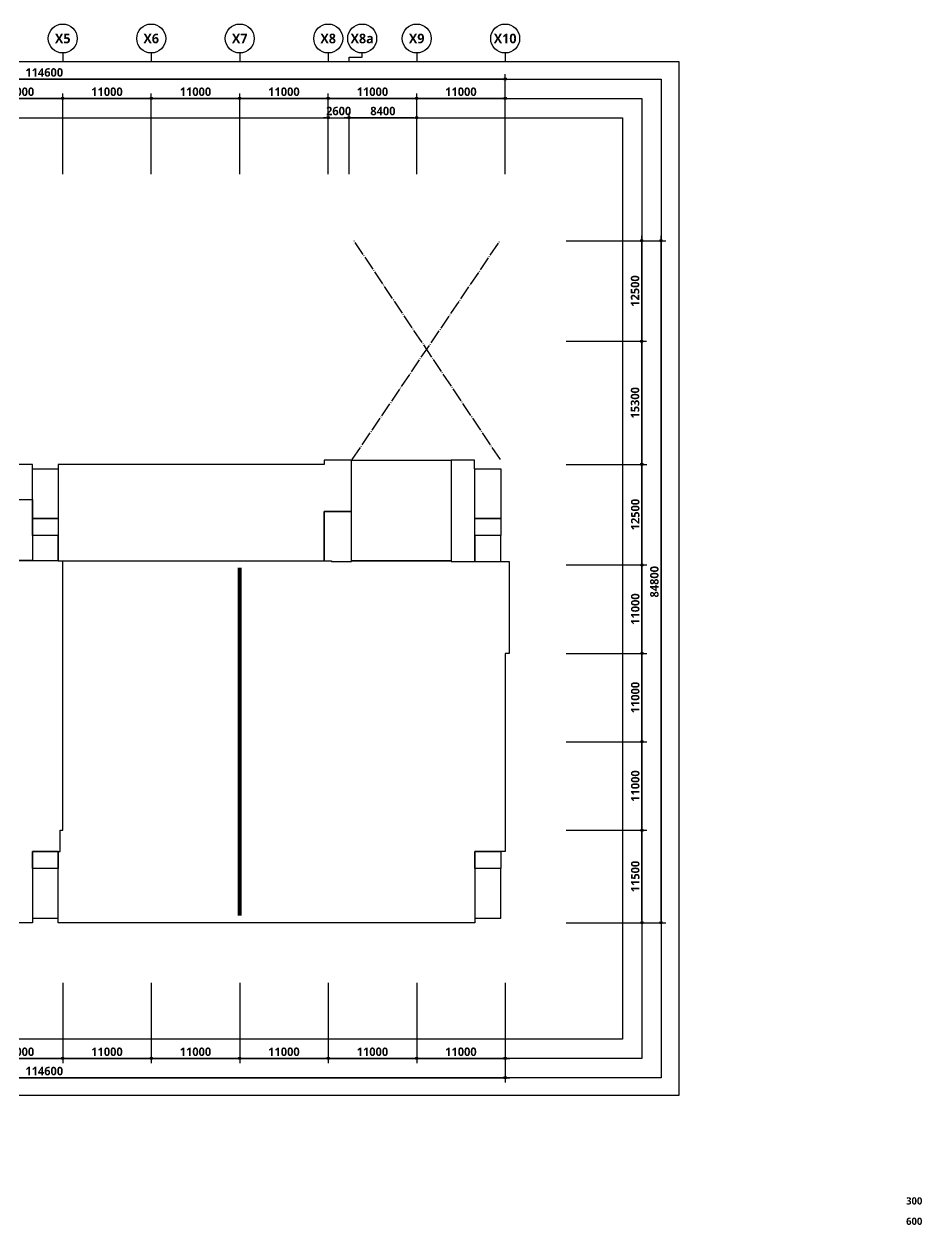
# Model space of a CAD drawing. Header units: millimetres. Extents: x -5354 to 997967, y -1313401 to 249081.
# Drawn here: x 358275 to 469903, y -944305 to -794976 of the extents above; entities that cross this region are included whole.
import ezdxf
from ezdxf.enums import TextEntityAlignment as Align

# ---------------------------------------------------------------- set-up
doc = ezdxf.new("R2010")
doc.units = ezdxf.units.MM
doc.header["$LTSCALE"] = 300
doc.header["$MEASUREMENT"] = 0
doc.header["$PDSIZE"] = -10
doc.linetypes.add('STD_SHAFT', pattern=[7.3, 6, -0.5, 0.3, -0.5])
doc.layers.get('0').update_dxf_attribs({"linetype": 'CONTINUOUS'})
doc.layers.get('Defpoints').update_dxf_attribs({"color": 153, "linetype": 'CONTINUOUS'})
for name, color, linetype in [('A-ANNO-TEXT1', 7, 'CONTINUOUS'), ('A-ANNO-TITL', 7, 'CONTINUOUS'), ('A-FLOR-OPEN-BELO', 6, 'STD_SHAFT'), ('A-ST-AXIS-BUB', 7, 'CONTINUOUS'), ('A-ST-AXIS-DIM', 7, 'CONTINUOUS'), ('ILDO_Cosinus Joint', 20, 'CONTINUOUS')]:
    doc.layers.add(name, color=color, linetype=linetype)
doc.layers.add('Defpoint', color=161, linetype='CONTINUOUS', plot=False)
doc.layers.add('면적', color=210, linetype='CONTINUOUS', plot=False)
doc.styles.add('SH_대대리576', font='')
doc.styles.get('SH_대대리576').set_extended_font_data('NanumGothic', bold=True)
doc.dimstyles.new('SHP 600', dxfattribs={"dimscale": 300, "dimtxt": 3.5, "dimasz": 1, "dimexe": 2, "dimexo": 2, "dimgap": 1, "dimtad": 1, "dimdec": 0, "dimzin": 0, "dimdsep": 46, "dimtxsty": 'SH_대대리576', "dimblk": 'DIMDOT', "dimcen": 0.09, "dimclrt": 3, "dimadec": 0, "dimazin": 1, "dimtfac": 1, "dimtdec": 0, "dimtix": 1, "dimtmove": 2, "dimatfit": 0, "dimldrblk": 'DIMDOT', "dimfxl": 1, "dimtolj": 1, "dimtzin": 0, "dimarcsym": 0})

# ---------------------------------------------------------------- blocks, each defined once
blk = doc.blocks.new('DIMDOT')
at = {"color": 0}
blk.add_line((-2, 0), (2, 0), dxfattribs=at)
for radius in [0.5, 0.25]:
    blk.add_circle((0, 0), radius, dxfattribs=at)
blk = doc.blocks.new('*D779')
at = {"layer": 'A-ST-AXIS-DIM', "color": 0, "lineweight": -2, "transparency": 16777216}
for p, q in [((303487, -813626), (303487, -801226)), ((417787, -801826), (303787, -801826)), ((418087, -813626), (418087, -801226))]:
    blk.add_line(p, q, dxfattribs=at)
at = {"layer": 'Defpoints', "color": 0, "transparency": 16777216}
for p in [(303487, -801826), (303487, -814226), (418087, -814226)]:
    blk.add_point(p, dxfattribs=at)
at = {"layer": 'A-ST-AXIS-DIM', "color": 0, "lineweight": -2, "transparency": 16777216, "xscale": 300, "yscale": 300, "zscale": 300, "rotation": 180}
blk.add_blockref('DIMDOT', (303487, -801826), dxfattribs=at)
at = {"layer": 'A-ST-AXIS-DIM', "color": 0, "lineweight": -2, "transparency": 16777216, "xscale": 300, "yscale": 300, "zscale": 300}
blk.add_blockref('DIMDOT', (418087, -801826), dxfattribs=at)
at = {"layer": 'A-ST-AXIS-DIM', "color": 3, "transparency": 16777216, "insert": (360787, -801001), "char_height": 1050, "attachment_point": 5, "style": 'SH_대대리576'}
blk.add_mtext('\\A1;114600', dxfattribs=at)
blk = doc.blocks.new('*D763')
at = {"layer": 'A-ST-AXIS-DIM', "color": 0, "lineweight": -2, "transparency": 16777216}
for p, q in [((352087, -813626), (352087, -803626)), ((362787, -804226), (352387, -804226)), ((363087, -813626), (363087, -803626))]:
    blk.add_line(p, q, dxfattribs=at)
at = {"layer": 'Defpoints', "color": 0, "transparency": 16777216}
for p in [(352087, -804226), (352087, -814226), (363087, -814226)]:
    blk.add_point(p, dxfattribs=at)
at = {"layer": 'A-ST-AXIS-DIM', "color": 0, "lineweight": -2, "transparency": 16777216, "xscale": 300, "yscale": 300, "zscale": 300, "rotation": 180}
blk.add_blockref('DIMDOT', (352087, -804226), dxfattribs=at)
at = {"layer": 'A-ST-AXIS-DIM', "color": 0, "lineweight": -2, "transparency": 16777216, "xscale": 300, "yscale": 300, "zscale": 300}
blk.add_blockref('DIMDOT', (363087, -804226), dxfattribs=at)
at = {"layer": 'A-ST-AXIS-DIM', "color": 3, "transparency": 16777216, "insert": (357587, -803401), "char_height": 1050, "attachment_point": 5, "style": 'SH_대대리576'}
blk.add_mtext('\\A1;11000', dxfattribs=at)
blk = doc.blocks.new('*D762')
at = {"layer": 'A-ST-AXIS-DIM', "color": 0, "lineweight": -2, "transparency": 16777216}
for p, q in [((363087, -813626), (363087, -803626)), ((373787, -804226), (363387, -804226)), ((374087, -813626), (374087, -803626))]:
    blk.add_line(p, q, dxfattribs=at)
at = {"layer": 'Defpoints', "color": 0, "transparency": 16777216}
for p in [(363087, -804226), (363087, -814226), (374087, -814226)]:
    blk.add_point(p, dxfattribs=at)
at = {"layer": 'A-ST-AXIS-DIM', "color": 0, "lineweight": -2, "transparency": 16777216, "xscale": 300, "yscale": 300, "zscale": 300, "rotation": 180}
blk.add_blockref('DIMDOT', (363087, -804226), dxfattribs=at)
at = {"layer": 'A-ST-AXIS-DIM', "color": 0, "lineweight": -2, "transparency": 16777216, "xscale": 300, "yscale": 300, "zscale": 300}
blk.add_blockref('DIMDOT', (374087, -804226), dxfattribs=at)
at = {"layer": 'A-ST-AXIS-DIM', "color": 3, "transparency": 16777216, "insert": (368587, -803401), "char_height": 1050, "attachment_point": 5, "style": 'SH_대대리576'}
blk.add_mtext('\\A1;11000', dxfattribs=at)
blk = doc.blocks.new('*D761')
at = {"layer": 'A-ST-AXIS-DIM', "color": 0, "lineweight": -2, "transparency": 16777216}
for p, q in [((374087, -813626), (374087, -803626)), ((384787, -804226), (374387, -804226)), ((385087, -813626), (385087, -803626))]:
    blk.add_line(p, q, dxfattribs=at)
at = {"layer": 'Defpoints', "color": 0, "transparency": 16777216}
for p in [(374087, -804226), (374087, -814226), (385087, -814226)]:
    blk.add_point(p, dxfattribs=at)
at = {"layer": 'A-ST-AXIS-DIM', "color": 0, "lineweight": -2, "transparency": 16777216, "xscale": 300, "yscale": 300, "zscale": 300, "rotation": 180}
blk.add_blockref('DIMDOT', (374087, -804226), dxfattribs=at)
at = {"layer": 'A-ST-AXIS-DIM', "color": 0, "lineweight": -2, "transparency": 16777216, "xscale": 300, "yscale": 300, "zscale": 300}
blk.add_blockref('DIMDOT', (385087, -804226), dxfattribs=at)
at = {"layer": 'A-ST-AXIS-DIM', "color": 3, "transparency": 16777216, "insert": (379587, -803401), "char_height": 1050, "attachment_point": 5, "style": 'SH_대대리576'}
blk.add_mtext('\\A1;11000', dxfattribs=at)
blk = doc.blocks.new('*D760')
at = {"layer": 'A-ST-AXIS-DIM', "color": 0, "lineweight": -2, "transparency": 16777216}
for p, q in [((385087, -813626), (385087, -803626)), ((395787, -804226), (385387, -804226)), ((396087, -813626), (396087, -803626))]:
    blk.add_line(p, q, dxfattribs=at)
at = {"layer": 'Defpoints', "color": 0, "transparency": 16777216}
for p in [(385087, -804226), (385087, -814226), (396087, -814226)]:
    blk.add_point(p, dxfattribs=at)
at = {"layer": 'A-ST-AXIS-DIM', "color": 0, "lineweight": -2, "transparency": 16777216, "xscale": 300, "yscale": 300, "zscale": 300, "rotation": 180}
blk.add_blockref('DIMDOT', (385087, -804226), dxfattribs=at)
at = {"layer": 'A-ST-AXIS-DIM', "color": 0, "lineweight": -2, "transparency": 16777216, "xscale": 300, "yscale": 300, "zscale": 300}
blk.add_blockref('DIMDOT', (396087, -804226), dxfattribs=at)
at = {"layer": 'A-ST-AXIS-DIM', "color": 3, "transparency": 16777216, "insert": (390587, -803401), "char_height": 1050, "attachment_point": 5, "style": 'SH_대대리576'}
blk.add_mtext('\\A1;11000', dxfattribs=at)
blk = doc.blocks.new('*D759')
at = {"layer": 'A-ST-AXIS-DIM', "color": 0, "lineweight": -2, "transparency": 16777216}
for p, q in [((396087, -813626), (396087, -803626)), ((406787, -804226), (396387, -804226)), ((407087, -813626), (407087, -803626))]:
    blk.add_line(p, q, dxfattribs=at)
at = {"layer": 'Defpoints', "color": 0, "transparency": 16777216}
for p in [(396087, -804226), (396087, -814226), (407087, -814226)]:
    blk.add_point(p, dxfattribs=at)
at = {"layer": 'A-ST-AXIS-DIM', "color": 0, "lineweight": -2, "transparency": 16777216, "xscale": 300, "yscale": 300, "zscale": 300, "rotation": 180}
blk.add_blockref('DIMDOT', (396087, -804226), dxfattribs=at)
at = {"layer": 'A-ST-AXIS-DIM', "color": 0, "lineweight": -2, "transparency": 16777216, "xscale": 300, "yscale": 300, "zscale": 300}
blk.add_blockref('DIMDOT', (407087, -804226), dxfattribs=at)
at = {"layer": 'A-ST-AXIS-DIM', "color": 3, "transparency": 16777216, "insert": (401587, -803401), "char_height": 1050, "attachment_point": 5, "style": 'SH_대대리576'}
blk.add_mtext('\\A1;11000', dxfattribs=at)
blk = doc.blocks.new('*D758')
at = {"layer": 'A-ST-AXIS-DIM', "color": 0, "lineweight": -2, "transparency": 16777216}
for p, q in [((407087, -813626), (407087, -803626)), ((417787, -804226), (407387, -804226)), ((418087, -813626), (418087, -803626))]:
    blk.add_line(p, q, dxfattribs=at)
at = {"layer": 'Defpoints', "color": 0, "transparency": 16777216}
for p in [(407087, -804226), (407087, -814226), (418087, -814226)]:
    blk.add_point(p, dxfattribs=at)
at = {"layer": 'A-ST-AXIS-DIM', "color": 0, "lineweight": -2, "transparency": 16777216, "xscale": 300, "yscale": 300, "zscale": 300, "rotation": 180}
blk.add_blockref('DIMDOT', (407087, -804226), dxfattribs=at)
at = {"layer": 'A-ST-AXIS-DIM', "color": 0, "lineweight": -2, "transparency": 16777216, "xscale": 300, "yscale": 300, "zscale": 300}
blk.add_blockref('DIMDOT', (418087, -804226), dxfattribs=at)
at = {"layer": 'A-ST-AXIS-DIM', "color": 3, "transparency": 16777216, "insert": (412587, -803401), "char_height": 1050, "attachment_point": 5, "style": 'SH_대대리576'}
blk.add_mtext('\\A1;11000', dxfattribs=at)
blk = doc.blocks.new('*D711')
at = {"layer": 'A-ST-AXIS-DIM', "color": 0, "lineweight": -2, "transparency": 16777216}
for p, q in [((425662, -821926), (435662, -821926)), ((435062, -834126), (435062, -822226)), ((425662, -834426), (435662, -834426))]:
    blk.add_line(p, q, dxfattribs=at)
at = {"layer": 'Defpoints', "color": 0, "transparency": 16777216}
for p in [(425062, -821926), (435062, -821926), (425062, -834426)]:
    blk.add_point(p, dxfattribs=at)
at = {"layer": 'A-ST-AXIS-DIM', "color": 0, "lineweight": -2, "transparency": 16777216, "xscale": 300, "yscale": 300, "zscale": 300}
for p, rotation in [((435062, -821926), 90), ((435062, -834426), 270)]:
    blk.add_blockref('DIMDOT', p, dxfattribs=dict(at, rotation=rotation))
at = {"layer": 'A-ST-AXIS-DIM', "color": 3, "transparency": 16777216, "insert": (434237, -828176), "char_height": 1050, "attachment_point": 5, "rotation": 90, "style": 'SH_대대리576'}
blk.add_mtext('\\A1;12500', dxfattribs=at)
blk = doc.blocks.new('*D710')
at = {"layer": 'A-ST-AXIS-DIM', "color": 0, "lineweight": -2, "transparency": 16777216}
for p, q in [((425662, -834426), (435662, -834426)), ((435062, -849426), (435062, -834726)), ((425662, -849726), (435662, -849726))]:
    blk.add_line(p, q, dxfattribs=at)
at = {"layer": 'Defpoints', "color": 0, "transparency": 16777216}
for p in [(425062, -834426), (435062, -834426), (425062, -849726)]:
    blk.add_point(p, dxfattribs=at)
at = {"layer": 'A-ST-AXIS-DIM', "color": 0, "lineweight": -2, "transparency": 16777216, "xscale": 300, "yscale": 300, "zscale": 300}
for p, rotation in [((435062, -834426), 90), ((435062, -849726), 270)]:
    blk.add_blockref('DIMDOT', p, dxfattribs=dict(at, rotation=rotation))
at = {"layer": 'A-ST-AXIS-DIM', "color": 3, "transparency": 16777216, "insert": (434237, -842076), "char_height": 1050, "attachment_point": 5, "rotation": 90, "style": 'SH_대대리576'}
blk.add_mtext('\\A1;15300', dxfattribs=at)
blk = doc.blocks.new('*D709')
at = {"layer": 'A-ST-AXIS-DIM', "color": 0, "lineweight": -2, "transparency": 16777216}
for p, q in [((425687, -849726), (435687, -849726)), ((435087, -861926), (435087, -850026)), ((425687, -862226), (435687, -862226))]:
    blk.add_line(p, q, dxfattribs=at)
at = {"layer": 'Defpoints', "color": 0, "transparency": 16777216}
for p in [(425087, -849726), (435087, -849726), (425087, -862226)]:
    blk.add_point(p, dxfattribs=at)
at = {"layer": 'A-ST-AXIS-DIM', "color": 0, "lineweight": -2, "transparency": 16777216, "xscale": 300, "yscale": 300, "zscale": 300}
for p, rotation in [((435087, -849726), 90), ((435087, -862226), 270)]:
    blk.add_blockref('DIMDOT', p, dxfattribs=dict(at, rotation=rotation))
at = {"layer": 'A-ST-AXIS-DIM', "color": 3, "transparency": 16777216, "insert": (434262, -855976), "char_height": 1050, "attachment_point": 5, "rotation": 90, "style": 'SH_대대리576'}
blk.add_mtext('\\A1;12500', dxfattribs=at)
blk = doc.blocks.new('*D708')
at = {"layer": 'A-ST-AXIS-DIM', "color": 0, "lineweight": -2, "transparency": 16777216}
for p, q in [((425687, -862226), (435687, -862226)), ((435087, -872926), (435087, -862526)), ((425687, -873226), (435687, -873226))]:
    blk.add_line(p, q, dxfattribs=at)
at = {"layer": 'Defpoints', "color": 0, "transparency": 16777216}
for p in [(425087, -862226), (435087, -862226), (425087, -873226)]:
    blk.add_point(p, dxfattribs=at)
at = {"layer": 'A-ST-AXIS-DIM', "color": 0, "lineweight": -2, "transparency": 16777216, "xscale": 300, "yscale": 300, "zscale": 300}
for p, rotation in [((435087, -862226), 90), ((435087, -873226), 270)]:
    blk.add_blockref('DIMDOT', p, dxfattribs=dict(at, rotation=rotation))
at = {"layer": 'A-ST-AXIS-DIM', "color": 3, "transparency": 16777216, "insert": (434262, -867726), "char_height": 1050, "attachment_point": 5, "rotation": 90, "style": 'SH_대대리576'}
blk.add_mtext('\\A1;11000', dxfattribs=at)
blk = doc.blocks.new('*D707')
at = {"layer": 'A-ST-AXIS-DIM', "color": 0, "lineweight": -2, "transparency": 16777216}
for p, q in [((425687, -873226), (435687, -873226)), ((435087, -883926), (435087, -873526)), ((425687, -884226), (435687, -884226))]:
    blk.add_line(p, q, dxfattribs=at)
at = {"layer": 'Defpoints', "color": 0, "transparency": 16777216}
for p in [(425087, -873226), (435087, -873226), (425087, -884226)]:
    blk.add_point(p, dxfattribs=at)
at = {"layer": 'A-ST-AXIS-DIM', "color": 0, "lineweight": -2, "transparency": 16777216, "xscale": 300, "yscale": 300, "zscale": 300}
for p, rotation in [((435087, -873226), 90), ((435087, -884226), 270)]:
    blk.add_blockref('DIMDOT', p, dxfattribs=dict(at, rotation=rotation))
at = {"layer": 'A-ST-AXIS-DIM', "color": 3, "transparency": 16777216, "insert": (434262, -878726), "char_height": 1050, "attachment_point": 5, "rotation": 90, "style": 'SH_대대리576'}
blk.add_mtext('\\A1;11000', dxfattribs=at)
blk = doc.blocks.new('*D706')
at = {"layer": 'A-ST-AXIS-DIM', "color": 0, "lineweight": -2, "transparency": 16777216}
for p, q in [((425687, -884226), (435687, -884226)), ((435087, -894926), (435087, -884526)), ((425687, -895226), (435687, -895226))]:
    blk.add_line(p, q, dxfattribs=at)
at = {"layer": 'Defpoints', "color": 0, "transparency": 16777216}
for p in [(425087, -884226), (435087, -884226), (425087, -895226)]:
    blk.add_point(p, dxfattribs=at)
at = {"layer": 'A-ST-AXIS-DIM', "color": 0, "lineweight": -2, "transparency": 16777216, "xscale": 300, "yscale": 300, "zscale": 300}
for p, rotation in [((435087, -884226), 90), ((435087, -895226), 270)]:
    blk.add_blockref('DIMDOT', p, dxfattribs=dict(at, rotation=rotation))
at = {"layer": 'A-ST-AXIS-DIM', "color": 3, "transparency": 16777216, "insert": (434262, -889726), "char_height": 1050, "attachment_point": 5, "rotation": 90, "style": 'SH_대대리576'}
blk.add_mtext('\\A1;11000', dxfattribs=at)
blk = doc.blocks.new('*D705')
at = {"layer": 'A-ST-AXIS-DIM', "color": 0, "lineweight": -2, "transparency": 16777216}
for p, q in [((425687, -895226), (435687, -895226)), ((435087, -906426), (435087, -895526)), ((425687, -906726), (435687, -906726))]:
    blk.add_line(p, q, dxfattribs=at)
at = {"layer": 'Defpoints', "color": 0, "transparency": 16777216}
for p in [(425087, -895226), (435087, -895226), (425087, -906726)]:
    blk.add_point(p, dxfattribs=at)
at = {"layer": 'A-ST-AXIS-DIM', "color": 0, "lineweight": -2, "transparency": 16777216, "xscale": 300, "yscale": 300, "zscale": 300}
for p, rotation in [((435087, -895226), 90), ((435087, -906726), 270)]:
    blk.add_blockref('DIMDOT', p, dxfattribs=dict(at, rotation=rotation))
at = {"layer": 'A-ST-AXIS-DIM', "color": 3, "transparency": 16777216, "insert": (434262, -900976), "char_height": 1050, "attachment_point": 5, "rotation": 90, "style": 'SH_대대리576'}
blk.add_mtext('\\A1;11500', dxfattribs=at)
blk = doc.blocks.new('*D704')
at = {"layer": 'A-ST-AXIS-DIM', "color": 0, "lineweight": -2, "transparency": 16777216}
for p, q in [((425687, -821926), (438062, -821926)), ((437462, -906426), (437462, -822226)), ((425687, -906726), (438062, -906726))]:
    blk.add_line(p, q, dxfattribs=at)
at = {"layer": 'Defpoints', "color": 0, "transparency": 16777216}
for p in [(425087, -821926), (437462, -821926), (425087, -906726)]:
    blk.add_point(p, dxfattribs=at)
at = {"layer": 'A-ST-AXIS-DIM', "color": 0, "lineweight": -2, "transparency": 16777216, "xscale": 300, "yscale": 300, "zscale": 300}
for p, rotation in [((437462, -821926), 90), ((437462, -906726), 270)]:
    blk.add_blockref('DIMDOT', p, dxfattribs=dict(at, rotation=rotation))
at = {"layer": 'A-ST-AXIS-DIM', "color": 3, "transparency": 16777216, "insert": (436637, -864326), "char_height": 1050, "attachment_point": 5, "rotation": 90, "style": 'SH_대대리576'}
blk.add_mtext('\\A1;84800', dxfattribs=at)
blk = doc.blocks.new('*D703')
at = {"layer": 'A-ST-AXIS-DIM', "color": 0, "lineweight": -2, "transparency": 16777216}
for p, q in [((407087, -914197), (407087, -924197)), ((418087, -914197), (418087, -924197)), ((407387, -923597), (417787, -923597))]:
    blk.add_line(p, q, dxfattribs=at)
at = {"layer": 'Defpoints', "color": 0, "transparency": 16777216}
for p in [(407087, -913597), (418087, -913597), (418087, -923597)]:
    blk.add_point(p, dxfattribs=at)
at = {"layer": 'A-ST-AXIS-DIM', "color": 0, "lineweight": -2, "transparency": 16777216, "xscale": 300, "yscale": 300, "zscale": 300, "rotation": 180}
blk.add_blockref('DIMDOT', (407087, -923597), dxfattribs=at)
at = {"layer": 'A-ST-AXIS-DIM', "color": 0, "lineweight": -2, "transparency": 16777216, "xscale": 300, "yscale": 300, "zscale": 300}
blk.add_blockref('DIMDOT', (418087, -923597), dxfattribs=at)
at = {"layer": 'A-ST-AXIS-DIM', "color": 3, "transparency": 16777216, "insert": (412587, -922772), "char_height": 1050, "attachment_point": 5, "style": 'SH_대대리576'}
blk.add_mtext('\\A1;11000', dxfattribs=at)
blk = doc.blocks.new('*D702')
at = {"layer": 'A-ST-AXIS-DIM', "color": 0, "lineweight": -2, "transparency": 16777216}
for p, q in [((396087, -914197), (396087, -924197)), ((407087, -914197), (407087, -924197)), ((396387, -923597), (406787, -923597))]:
    blk.add_line(p, q, dxfattribs=at)
at = {"layer": 'Defpoints', "color": 0, "transparency": 16777216}
for p in [(396087, -913597), (407087, -913597), (407087, -923597)]:
    blk.add_point(p, dxfattribs=at)
at = {"layer": 'A-ST-AXIS-DIM', "color": 0, "lineweight": -2, "transparency": 16777216, "xscale": 300, "yscale": 300, "zscale": 300, "rotation": 180}
blk.add_blockref('DIMDOT', (396087, -923597), dxfattribs=at)
at = {"layer": 'A-ST-AXIS-DIM', "color": 0, "lineweight": -2, "transparency": 16777216, "xscale": 300, "yscale": 300, "zscale": 300}
blk.add_blockref('DIMDOT', (407087, -923597), dxfattribs=at)
at = {"layer": 'A-ST-AXIS-DIM', "color": 3, "transparency": 16777216, "insert": (401587, -922772), "char_height": 1050, "attachment_point": 5, "style": 'SH_대대리576'}
blk.add_mtext('\\A1;11000', dxfattribs=at)
blk = doc.blocks.new('*D701')
at = {"layer": 'A-ST-AXIS-DIM', "color": 0, "lineweight": -2, "transparency": 16777216}
for p, q in [((385087, -914197), (385087, -924197)), ((396087, -914197), (396087, -924197)), ((385387, -923597), (395787, -923597))]:
    blk.add_line(p, q, dxfattribs=at)
at = {"layer": 'Defpoints', "color": 0, "transparency": 16777216}
for p in [(385087, -913597), (396087, -913597), (396087, -923597)]:
    blk.add_point(p, dxfattribs=at)
at = {"layer": 'A-ST-AXIS-DIM', "color": 0, "lineweight": -2, "transparency": 16777216, "xscale": 300, "yscale": 300, "zscale": 300, "rotation": 180}
blk.add_blockref('DIMDOT', (385087, -923597), dxfattribs=at)
at = {"layer": 'A-ST-AXIS-DIM', "color": 0, "lineweight": -2, "transparency": 16777216, "xscale": 300, "yscale": 300, "zscale": 300}
blk.add_blockref('DIMDOT', (396087, -923597), dxfattribs=at)
at = {"layer": 'A-ST-AXIS-DIM', "color": 3, "transparency": 16777216, "insert": (390587, -922772), "char_height": 1050, "attachment_point": 5, "style": 'SH_대대리576'}
blk.add_mtext('\\A1;11000', dxfattribs=at)
blk = doc.blocks.new('*D700')
at = {"layer": 'A-ST-AXIS-DIM', "color": 0, "lineweight": -2, "transparency": 16777216}
for p, q in [((374087, -914197), (374087, -924197)), ((385087, -914197), (385087, -924197)), ((374387, -923597), (384787, -923597))]:
    blk.add_line(p, q, dxfattribs=at)
at = {"layer": 'Defpoints', "color": 0, "transparency": 16777216}
for p in [(374087, -913597), (385087, -913597), (385087, -923597)]:
    blk.add_point(p, dxfattribs=at)
at = {"layer": 'A-ST-AXIS-DIM', "color": 0, "lineweight": -2, "transparency": 16777216, "xscale": 300, "yscale": 300, "zscale": 300, "rotation": 180}
blk.add_blockref('DIMDOT', (374087, -923597), dxfattribs=at)
at = {"layer": 'A-ST-AXIS-DIM', "color": 0, "lineweight": -2, "transparency": 16777216, "xscale": 300, "yscale": 300, "zscale": 300}
blk.add_blockref('DIMDOT', (385087, -923597), dxfattribs=at)
at = {"layer": 'A-ST-AXIS-DIM', "color": 3, "transparency": 16777216, "insert": (379587, -922772), "char_height": 1050, "attachment_point": 5, "style": 'SH_대대리576'}
blk.add_mtext('\\A1;11000', dxfattribs=at)
blk = doc.blocks.new('*D699')
at = {"layer": 'A-ST-AXIS-DIM', "color": 0, "lineweight": -2, "transparency": 16777216}
for p, q in [((363087, -914197), (363087, -924197)), ((374087, -914197), (374087, -924197)), ((363387, -923597), (373787, -923597))]:
    blk.add_line(p, q, dxfattribs=at)
at = {"layer": 'Defpoints', "color": 0, "transparency": 16777216}
for p in [(363087, -913597), (374087, -913597), (374087, -923597)]:
    blk.add_point(p, dxfattribs=at)
at = {"layer": 'A-ST-AXIS-DIM', "color": 0, "lineweight": -2, "transparency": 16777216, "xscale": 300, "yscale": 300, "zscale": 300, "rotation": 180}
blk.add_blockref('DIMDOT', (363087, -923597), dxfattribs=at)
at = {"layer": 'A-ST-AXIS-DIM', "color": 0, "lineweight": -2, "transparency": 16777216, "xscale": 300, "yscale": 300, "zscale": 300}
blk.add_blockref('DIMDOT', (374087, -923597), dxfattribs=at)
at = {"layer": 'A-ST-AXIS-DIM', "color": 3, "transparency": 16777216, "insert": (368587, -922772), "char_height": 1050, "attachment_point": 5, "style": 'SH_대대리576'}
blk.add_mtext('\\A1;11000', dxfattribs=at)
blk = doc.blocks.new('*D698')
at = {"layer": 'A-ST-AXIS-DIM', "color": 0, "lineweight": -2, "transparency": 16777216}
for p, q in [((352087, -914197), (352087, -924197)), ((363087, -914197), (363087, -924197)), ((352387, -923597), (362787, -923597))]:
    blk.add_line(p, q, dxfattribs=at)
at = {"layer": 'Defpoints', "color": 0, "transparency": 16777216}
for p in [(352087, -913597), (363087, -913597), (363087, -923597)]:
    blk.add_point(p, dxfattribs=at)
at = {"layer": 'A-ST-AXIS-DIM', "color": 0, "lineweight": -2, "transparency": 16777216, "xscale": 300, "yscale": 300, "zscale": 300, "rotation": 180}
blk.add_blockref('DIMDOT', (352087, -923597), dxfattribs=at)
at = {"layer": 'A-ST-AXIS-DIM', "color": 0, "lineweight": -2, "transparency": 16777216, "xscale": 300, "yscale": 300, "zscale": 300}
blk.add_blockref('DIMDOT', (363087, -923597), dxfattribs=at)
at = {"layer": 'A-ST-AXIS-DIM', "color": 3, "transparency": 16777216, "insert": (357587, -922772), "char_height": 1050, "attachment_point": 5, "style": 'SH_대대리576'}
blk.add_mtext('\\A1;11000', dxfattribs=at)
blk = doc.blocks.new('*D693')
at = {"layer": 'A-ST-AXIS-DIM', "color": 0, "lineweight": -2, "transparency": 16777216}
for p, q in [((303487, -914197), (303487, -926597)), ((418087, -914197), (418087, -926597)), ((303787, -925997), (417787, -925997))]:
    blk.add_line(p, q, dxfattribs=at)
at = {"layer": 'Defpoints', "color": 0, "transparency": 16777216}
for p in [(303487, -913597), (418087, -913597), (418087, -925997)]:
    blk.add_point(p, dxfattribs=at)
at = {"layer": 'A-ST-AXIS-DIM', "color": 0, "lineweight": -2, "transparency": 16777216, "xscale": 300, "yscale": 300, "zscale": 300, "rotation": 180}
blk.add_blockref('DIMDOT', (303487, -925997), dxfattribs=at)
at = {"layer": 'A-ST-AXIS-DIM', "color": 0, "lineweight": -2, "transparency": 16777216, "xscale": 300, "yscale": 300, "zscale": 300}
blk.add_blockref('DIMDOT', (418087, -925997), dxfattribs=at)
at = {"layer": 'A-ST-AXIS-DIM', "color": 3, "transparency": 16777216, "insert": (360787, -925172), "char_height": 1050, "attachment_point": 5, "style": 'SH_대대리576'}
blk.add_mtext('\\A1;114600', dxfattribs=at)
blk = doc.blocks.new('A-ST-AXIS-BUB-1')
at = {"layer": 'A-ST-AXIS-BUB'}
blk.add_line((0, 350), (0, 0), dxfattribs=at)
blk.add_circle((0, 950), 600, dxfattribs=at)
blk = doc.blocks.new('*D635')
at = {"layer": 'A-ST-AXIS-DIM', "color": 0, "lineweight": -2, "transparency": 16777216}
for p, q in [((396087, -813626), (396087, -806026)), ((398687, -813626), (398687, -806026)), ((395787, -806626), (395487, -806626)), ((396087, -806626), (398687, -806626)), ((398987, -806626), (399287, -806626))]:
    blk.add_line(p, q, dxfattribs=at)
at = {"layer": 'Defpoints', "color": 0, "transparency": 16777216}
for p in [(398687, -806626), (396087, -814226), (398687, -814226)]:
    blk.add_point(p, dxfattribs=at)
at = {"layer": 'A-ST-AXIS-DIM', "color": 0, "lineweight": -2, "transparency": 16777216, "xscale": 300, "yscale": 300, "zscale": 300}
blk.add_blockref('DIMDOT', (396087, -806626), dxfattribs=at)
at = {"layer": 'A-ST-AXIS-DIM', "color": 0, "lineweight": -2, "transparency": 16777216, "xscale": 300, "yscale": 300, "zscale": 300, "rotation": 180}
blk.add_blockref('DIMDOT', (398687, -806626), dxfattribs=at)
at = {"layer": 'A-ST-AXIS-DIM', "color": 3, "transparency": 16777216, "insert": (397387, -805801), "char_height": 1050, "attachment_point": 5, "style": 'SH_대대리576'}
blk.add_mtext('\\A1;2600', dxfattribs=at)
blk = doc.blocks.new('*D634')
at = {"layer": 'A-ST-AXIS-DIM', "color": 0, "lineweight": -2, "transparency": 16777216}
for p, q in [((398687, -813626), (398687, -806026)), ((407087, -813626), (407087, -806026)), ((406787, -806626), (398987, -806626))]:
    blk.add_line(p, q, dxfattribs=at)
at = {"layer": 'Defpoints', "color": 0, "transparency": 16777216}
for p in [(398687, -806626), (398687, -814226), (407087, -814226)]:
    blk.add_point(p, dxfattribs=at)
at = {"layer": 'A-ST-AXIS-DIM', "color": 0, "lineweight": -2, "transparency": 16777216, "xscale": 300, "yscale": 300, "zscale": 300, "rotation": 180}
blk.add_blockref('DIMDOT', (398687, -806626), dxfattribs=at)
at = {"layer": 'A-ST-AXIS-DIM', "color": 0, "lineweight": -2, "transparency": 16777216, "xscale": 300, "yscale": 300, "zscale": 300}
blk.add_blockref('DIMDOT', (407087, -806626), dxfattribs=at)
at = {"layer": 'A-ST-AXIS-DIM', "color": 3, "transparency": 16777216, "insert": (402887, -805801), "char_height": 1050, "attachment_point": 5, "style": 'SH_대대리576'}
blk.add_mtext('\\A1;8400', dxfattribs=at)
blk = doc.blocks.new('G$C103DFDC3')
blk.add_line((92200, 51120, 103000), (95600, 51120))
at = {"layer": '면적'}
for points in [[(20000, 48025), (20000, 45000), (53400, 45000), (53400, 52620), (55950, 52620), (55950, 57000), (20000, 57000), (19450, 57000), (19450, 48025), (20000, 48025)], [(95600, 57500), (92200, 57500), (92200, 57000), (60200, 57000), (59150, 57000), (59150, 48025), (59150, 48025), (59150, 45000), (92200, 45000), (92200, 51120), (95600, 51120)], [(95600, 57500), (108000, 57500), (108000, 45000), (95600, 45000)], [(108000, 57500), (108000, 44925), (110950, 44925), (110950, 56450), (110900, 56450), (110900, 56600), (110900, 57500)], [(16250, 56450), (19450, 56450), (19450, 50250), (16250, 50250)], [(59150, 50250), (55950, 50250), (55950, 56450), (59150, 56450)], [(114150, 50250), (110950, 50250), (110950, 56450), (114150, 56450)], [(12900, 6550), (16250, 6550), (16250, 6750), (18500, 6750), (18500, 8850), (16250, 8850), (16250, 8800), (14800, 8800), (14800, 11500), (15200, 11500), (15200, 45000), (20000, 45000), (20000, 48025), (19450, 48025), (19450, 48150), (16250, 48150), (16250, 54100), (13100, 54100), (13100, 45600), (8525, 45600), (8525, 40100), (7400, 40100), (7400, 37200), (13100, 37200), (13100, 16300), (7600, 16300), (7600, 14300), (8600, 14300), (8600, 12900), (10100, 12900), (10100, 14300), (13100, 14300), (13100, 11200), (12900, 11200), (12900, 6550)], [(13100, 54100), (10100, 54100), (10100, 51420), (13100, 51420)], [(55950, 45025), (53400, 45025), (53400, 52620), (55950, 52620)], [(10100, 51420), (10100, 49500), (12210, 49500), (12210, 50270), (13100, 50270), (13100, 51420)], [(92200, 45000), (93100, 45000), (93100, 44925), (95600, 44925), (95600, 51120), (92200, 51120)], [(7200, 49500), (13100, 49500), (13100, 45600), (7200, 45600)], [(12210, 50270), (13100, 50270), (13100, 49500), (12210, 49500)], [(16250, 50250), (19450, 50250), (19450, 48150), (16250, 48150)], [(59150, 48150), (55950, 48150), (55950, 50250), (59150, 50250)], [(114150, 48150), (110950, 48150), (110950, 50250), (114150, 50250)], [(55950, 48150), (55950, 45025), (59150, 45025), (59150, 48025), (59150, 48025), (59150, 48150)], [(110950, 48150), (110950, 44925), (114150, 44925), (114150, 48025), (114150, 48025), (114150, 48150)], [(15200, 45000), (53400, 45000), (53400, 45025), (59150, 45025), (59150, 45000), (93100, 45000), (93100, 44925), (95600, 44925), (95600, 45000), (108000, 45000), (108000, 44925), (115200, 44925), (115200, 33500), (114700, 33500), (114700, 8850), (110950, 8850), (110950, 0), (59150, 0), (59150, 8850), (55950, 8850), (55950, 0), (19450, 0), (19450, 10950), (17400, 10950), (17400, 11500), (17400, 11500), (17400, 15800), (17400, 15800), (17400, 22800), (15200, 22800), (15200, 34000), (19355, 34000), (19355, 37125), (18355, 37125), (18355, 38025), (19355, 38025), (19355, 41675), (15200, 41675)], [(15200, 41675), (19355, 41675), (19355, 38025), (18355, 38025), (18355, 37125), (19355, 37125), (19355, 34000), (15200, 34000)], [(0, 20000), (0, 37200), (13100, 37200), (13100, 20000)], [(15200, 22800), (15200, 11500), (16250, 11500), (16250, 10950), (17400, 10950), (17400, 22725), (17400, 22800)], [(7600, 14300), (7600, 20000), (0, 20000), (0, 12850), (1900, 12850), (1900, 11200), (4700, 11200), (4700, 14300)], [(7600, 20000), (13100, 20000), (13100, 16300), (7600, 16300)], [(4700, 14300), (4700, 11200), (7600, 11200), (7600, 11600), (8600, 11600), (8600, 14300)], [(9500, 12900), (9500, 11200), (13100, 11200), (13100, 14300), (10100, 14300), (10100, 12900)], [(14800, 11500), (16250, 11500), (16250, 8800), (14800, 8800)], [(16250, 10950), (19450, 10950), (19450, 8850), (16250, 8850)], [(19450, 6750), (18500, 6750), (18500, 8850), (19450, 8850)], [(55950, 8850), (59150, 8850), (59150, 6750), (55950, 6750)], [(110950, 8850), (114150, 8850), (114150, 6750), (110950, 6750)], [(16250, 6750), (19450, 6750), (19450, 550), (16250, 550)], [(55950, 6750), (55950, 6750), (55950, 6750), (55950, 550), (59150, 550), (59150, 6750), (59150, 6750)], [(114150, 6750), (114150, 6750), (114150, 6750), (110950, 6750), (110950, 550), (114150, 550)]]:
    blk.add_lwpolyline(points, close=True, dxfattribs=at)
for points in [[(10100, 51420), (10100, 51420), (10100, 49500), (10100, 49500), (7200, 49500), (7200, 45600), (5200, 45600), (5200, 54100), (10100, 54100), (10100, 51420)], [(59150, 8850), (59400, 8850), (59400, 11500), (59700, 11500), (59700, 45000)]]:
    blk.add_lwpolyline(points, dxfattribs=at)
at = {"layer": '면적', "elevation": 103000}
blk.add_lwpolyline([(18355, 38025), (19355, 38025), (19355, 37125), (18355, 37125)], close=True, dxfattribs=at)

msp = doc.modelspace()

# ---------------------------------------------------------------- linework, layer by layer
at = {"layer": 'A-FLOR-OPEN-BELO'}
for p, q in [((399087.2, -849125.9), (417451.5, -821925.9)), ((417487.2, -849125.9), (399299.1, -821921.6))]:
    msp.add_line(p, q, dxfattribs=at)
at = {"layer": 'A-ST-AXIS-BUB'}
msp.add_lwpolyline([(398687.2, -799625.9), (398687.2, -799100.9), (400310.1, -799100.9), (400310.1, -798575.9)], dxfattribs=at)
msp.add_circle((400310.1, -796775.9), 1800, dxfattribs=at)
at = {"layer": 'Defpoint'}
for points in [[(439687.2, -928197.4), (268487.2, -928197.4), (268487.2, -799625.9), (439687.2, -799625.9)], [(437487.2, -925997.4), (270687.2, -925997.4), (270687.2, -801825.9), (437487.2, -801825.9)], [(435087.2, -923597.4), (273087.2, -923597.4), (273087.2, -804225.9), (435087.2, -804225.9)], [(432687.2, -921197.4), (275487.2, -921197.4), (275487.2, -806625.9), (432687.2, -806625.9)]]:
    msp.add_lwpolyline(points, close=True, dxfattribs=at)
at = {"layer": 'ILDO_Cosinus Joint', "const_width": 500, "elevation": 103000}
msp.add_lwpolyline([(385087.2, -862554.9), (385087.2, -905825.9)], dxfattribs=at)

# ---------------------------------------------------------------- block references
msp.add_blockref('G$C103DFDC3', (303387.2, -906725.9))
at = {"layer": 'A-ST-AXIS-BUB', "xscale": 3, "yscale": 3, "zscale": 3}
for p in [(363087.2, -799625.9), (374087.2, -799625.9), (385087.2, -799625.9), (396087.2, -799625.9), (407087.2, -799625.9), (418087.2, -799625.9)]:
    msp.add_blockref('A-ST-AXIS-BUB-1', p, dxfattribs=at)

# ---------------------------------------------------------------- texts
at = {"layer": 'A-ANNO-TEXT1', "style": 'SH_대대리576'}
for s, p in [('X5', (363087.2, -796775.9)), ('X6', (374087.2, -796775.9)), ('X7', (385087.2, -796775.9)), ('X8', (396087.2, -796775.9)), ('X8a', (400310.1, -796775.9)), ('X9', (407087.2, -796775.9)), ('X10', (418087.2, -796775.9))]:
    msp.add_text(s, height=1200, dxfattribs=at).set_placement(p, align=Align.MIDDLE_CENTER)
at = {"layer": 'A-ANNO-TITL', "style": 'SH_대대리576'}
for s, p in [('300', (468940.9, -941308.9)), ('600', (468940.9, -943842.1))]:
    msp.add_text(s, height=900, dxfattribs=at).set_placement(p, align=Align.MIDDLE)

# ---------------------------------------------------------------- dimensions: what is measured, and where the dimension line sits
at = {"layer": 'A-ST-AXIS-DIM'}
for base, p1, p2, picture, middle in [((303487.2, -801825.9), (418087.2, -814225.9), (303487.2, -814225.9), '*D779', (360787.2, -801000.9)), ((352087.2, -804225.9), (363087.2, -814225.9), (352087.2, -814225.9), '*D763', (357587.2, -803400.9)), ((363087.2, -804225.9), (374087.2, -814225.9), (363087.2, -814225.9), '*D762', (368587.2, -803400.9)), ((374087.2, -804225.9), (385087.2, -814225.9), (374087.2, -814225.9), '*D761', (379587.2, -803400.9)), ((385087.2, -804225.9), (396087.2, -814225.9), (385087.2, -814225.9), '*D760', (390587.2, -803400.9)), ((396087.2, -804225.9), (407087.2, -814225.9), (396087.2, -814225.9), '*D759', (401587.2, -803400.9)), ((407087.2, -804225.9), (418087.2, -814225.9), (407087.2, -814225.9), '*D758', (412587.2, -803400.9)), ((398687.2, -806625.9), (407087.2, -814225.9), (398687.2, -814225.9), '*D634', (402887.2, -805800.9))]:
    dim = msp.add_linear_dim(base=base, p1=p1, p2=p2, dimstyle='SHP 600', dxfattribs=at)
    dim.commit()
    dim.dimension.update_dxf_attribs({"geometry": picture, "text_midpoint": middle})
for base, p1, p2, angle, picture, middle in [((398687.2, -806625.9), (396087.2, -814225.9), (398687.2, -814225.9), 180, '*D635', (397387.2, -805800.9)), ((435062.2, -821925.9), (425062.2, -834425.9), (425062.2, -821925.9), 270, '*D711', (434237.2, -828175.9)), ((437462.2, -821925.9), (425087.2, -906725.9), (425087.2, -821925.9), 270, '*D704', (436637.2, -864325.9)), ((435062.2, -834425.9), (425062.2, -849725.9), (425062.2, -834425.9), 270, '*D710', (434237.2, -842075.9)), ((435087.2, -849725.9), (425087.2, -862225.9), (425087.2, -849725.9), 270, '*D709', (434262.2, -855975.9)), ((435087.2, -862225.9), (425087.2, -873225.9), (425087.2, -862225.9), 270, '*D708', (434262.2, -867725.9)), ((435087.2, -873225.9), (425087.2, -884225.9), (425087.2, -873225.9), 270, '*D707', (434262.2, -878725.9)), ((435087.2, -884225.9), (425087.2, -895225.9), (425087.2, -884225.9), 270, '*D706', (434262.2, -889725.9)), ((435087.2, -895225.9), (425087.2, -906725.9), (425087.2, -895225.9), 270, '*D705', (434262.2, -900975.9)), ((418087.2, -925997.4), (303487.2, -913597.4), (418087.2, -913597.4), 180, '*D693', (360787.2, -925172.4)), ((363087.2, -923597.4), (352087.2, -913597.4), (363087.2, -913597.4), 180, '*D698', (357587.2, -922772.4)), ((374087.2, -923597.4), (363087.2, -913597.4), (374087.2, -913597.4), 180, '*D699', (368587.2, -922772.4)), ((385087.2, -923597.4), (374087.2, -913597.4), (385087.2, -913597.4), 180, '*D700', (379587.2, -922772.4)), ((396087.2, -923597.4), (385087.2, -913597.4), (396087.2, -913597.4), 180, '*D701', (390587.2, -922772.4)), ((407087.2, -923597.4), (396087.2, -913597.4), (407087.2, -913597.4), 180, '*D702', (401587.2, -922772.4)), ((418087.2, -923597.4), (407087.2, -913597.4), (418087.2, -913597.4), 180, '*D703', (412587.2, -922772.4))]:
    dim = msp.add_linear_dim(base=base, p1=p1, p2=p2, angle=angle, dimstyle='SHP 600', dxfattribs=at)
    dim.commit()
    dim.dimension.update_dxf_attribs({"geometry": picture, "text_midpoint": middle})

doc.saveas('drawing.dxf')
